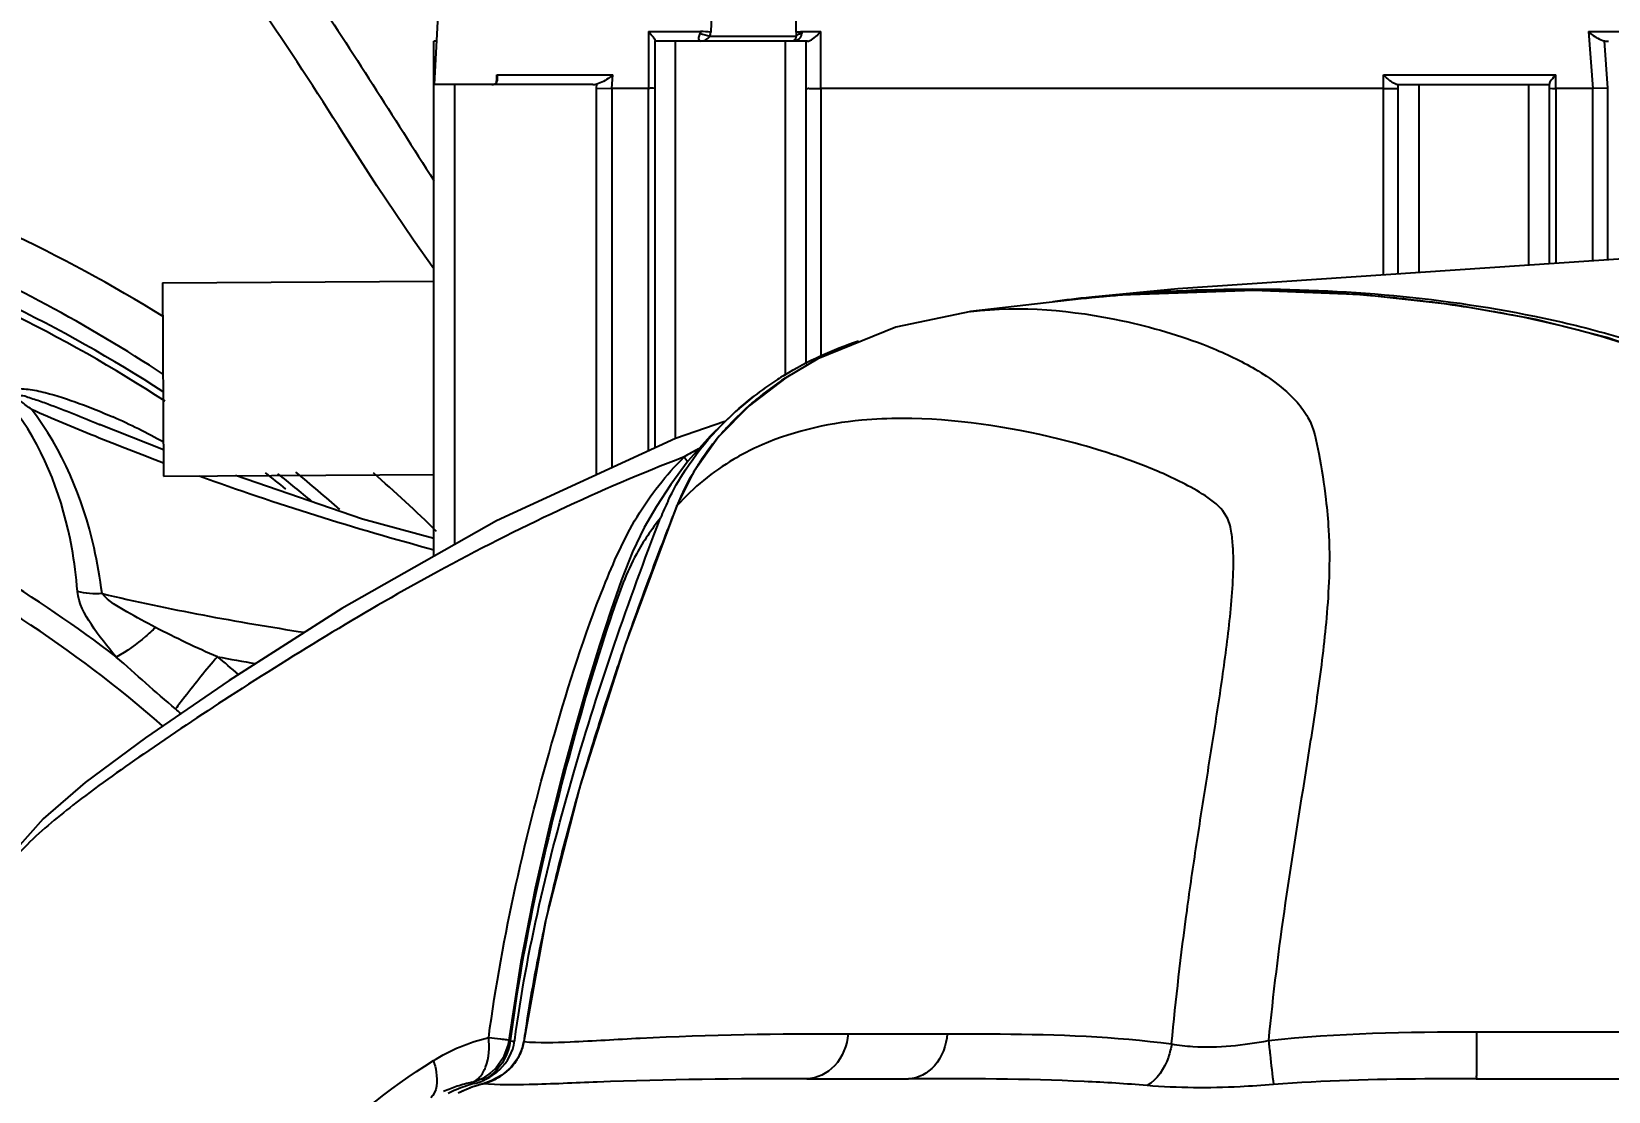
# Model space of a CAD drawing. Header units: millimetres. Extents: x 7426 to 8737, y 124 to 421.
# Drawn here: x 8496.82 to 8501.93, y 211.91 to 215.35 of the extents above; entities that cross this region are included whole.
import ezdxf

# ---------------------------------------------------------------- set-up
doc = ezdxf.new("R2010")
doc.units = ezdxf.units.MM
doc.layers.add('外形图', color=7, linetype='Continuous')
doc.layers.add('尺寸标注', color=7, linetype='Continuous')
doc.styles.add('微软雅黑', font='msyh.ttc')
doc.dimstyles.new('尺寸标注_1_30比例', dxfattribs={"dimtxt": 2.1, "dimasz": 1.7, "dimexe": 0.5, "dimexo": 0.4, "dimgap": 0.5, "dimtad": 1, "dimdec": 1, "dimlfac": 30, "dimdsep": 46, "dimtxsty": '微软雅黑', "dimcen": 0.09, "dimadec": 0, "dimazin": 0, "dimtp": 0.01, "dimtm": 0.01, "dimtfac": 1, "dimtdec": 1, "dimtofl": 0, "dimtmove": 0, "dimatfit": 3, "dimfxl": 1, "dimtolj": 1, "dimarcsym": 0})

# ---------------------------------------------------------------- blocks, each defined once
blk = doc.blocks.new('*D1305')
at = {"layer": 'Defpoints', "color": 0}
for p in [(8485.0037, 232.4237), (8436.1924, 220.4238), (8494.6243, 210.1207), (8494.6243, 210.1207), (8553.9577, 210.1207)]:
    blk.add_point(p, dxfattribs=at)
at = {"layer": '尺寸标注', "color": 0, "lineweight": -2, "ltscale": 10}
blk.add_arc((8494.6243, 210.1207), 24.2895, 4.01089, 165.98911, dxfattribs=at)
at = {"layer": '尺寸标注', "color": 0}
for points in [[(8470.7803, 216.0602), (8471.3345, 215.9424), (8470.7038, 214.3385)], [(8518.5712, 211.8097), (8519.1375, 211.8295), (8518.9139, 210.1207)]]:
    blk.add_solid(points, dxfattribs=at)
at = {"layer": '尺寸标注', "color": 0, "insert": (8503.4089, 234.4644), "char_height": 2.1, "attachment_point": 5, "rotation": 340.1577, "style": '微软雅黑'}
blk.add_mtext('\\A1;+\\A1;170%%d', dxfattribs=at)

msp = doc.modelspace()

# ---------------------------------------------------------------- linework, layer by layer
at = {"layer": '外形图', "linetype": 'Continuous'}
for p, q in [((8498.1834, 216.2908), (8498.125, 215.1773)), ((8498.1243, 213.6477), (8498.1243, 215.3173)), ((8498.1324, 215.3173), (8498.1243, 215.3173)), ((8498.8197, 215.3489), (8498.8196, 215.164)), ((8498.8197, 215.3489), (8498.9886, 215.3489)), ((8498.841, 213.9989), (8498.841, 215.3173)), ((8499.335, 215.3173), (8498.841, 215.3173)), ((8498.9077, 214.0295), (8498.9077, 215.3173)), ((8499.0197, 215.334), (8499.2984, 215.334)), ((8499.2643, 214.235), (8499.2643, 215.3173)), ((8499.2945, 215.323), (8499.2885, 215.3191)), ((8499.2964, 215.3256), (8499.2945, 215.323)), ((8499.2964, 215.3256), (8499.2963, 215.3254)), ((8499.2984, 215.334), (8499.2981, 215.3298)), ((8499.3166, 215.3489), (8499.3784, 215.3489)), ((8499.331, 214.2708), (8499.331, 215.3173)), ((8499.3784, 215.164), (8499.3784, 215.3489)), ((8501.8683, 215.3489), (8501.8814, 215.164)), ((8501.8683, 215.3489), (8502.0104, 215.3489)), ((8501.9304, 215.1657), (8501.9194, 215.3188)), ((8498.6396, 215.1773), (8498.1243, 215.1773)), ((8498.191, 215.1773), (8498.191, 213.6855)), ((8498.3271, 215.1846), (8498.3277, 215.1951)), ((8498.3277, 215.1951), (8498.3285, 215.2089)), ((8498.3285, 215.2089), (8498.7038, 215.2089)), ((8498.6516, 215.1657), (8498.6526, 215.1788)), ((8498.6516, 213.9118), (8498.6516, 215.1657)), ((8498.6516, 215.1657), (8498.7006, 215.164)), ((8498.7006, 215.164), (8498.7038, 215.2089)), ((8498.7006, 215.164), (8498.7006, 213.9343)), ((8498.8196, 215.164), (8498.7006, 215.164)), ((8498.8196, 214.9707), (8498.8196, 215.164)), ((8499.3784, 215.164), (8499.3784, 214.2963)), ((8501.2036, 215.164), (8499.3784, 215.164)), ((8501.2036, 214.5601), (8501.2036, 215.2089)), ((8501.2036, 215.2089), (8501.7624, 215.2089)), ((8501.247, 215.1773), (8501.741, 215.1773)), ((8501.251, 214.5633), (8501.251, 215.1773)), ((8501.3177, 215.1773), (8501.3177, 214.5678)), ((8501.6743, 214.5918), (8501.6743, 215.1773)), ((8501.741, 214.5963), (8501.741, 215.1773)), ((8501.7435, 215.1651), (8501.7509, 215.1645)), ((8501.7509, 215.1645), (8501.7624, 215.164)), ((8501.7624, 215.164), (8501.7624, 215.2089)), ((8501.7624, 215.164), (8501.7624, 214.9707)), ((8501.8814, 215.164), (8501.7624, 215.164)), ((8501.9304, 215.1657), (8501.8814, 215.164)), ((8501.8814, 214.6058), (8501.8814, 215.164)), ((8501.9304, 214.6091), (8501.9304, 215.1657)), ((8497.8321, 215.0149), (8497.8309, 215.0168)), ((8498.8196, 213.989), (8498.8196, 214.9707)), ((8501.7624, 214.9707), (8501.7624, 214.5978)), ((8497.2444, 214.5346), (8498.1243, 214.5392)), ((8497.2444, 214.5346), (8497.2477, 213.9079)), ((8500.2227, 214.4821), (8499.8643, 214.4408)), ((8500.3522, 214.4941), (8500.2222, 214.482)), ((8500.2227, 214.4821), (8500.2222, 214.482)), ((8499.865, 214.4409), (8499.6215, 214.3905)), ((8499.8643, 214.4408), (8499.865, 214.4409)), ((8499.2648, 214.2265), (8499.146, 214.1359)), ((8499.2647, 214.2265), (8499.2629, 214.2253)), ((8499.2649, 214.2266), (8499.2647, 214.2264)), ((8497.2472, 213.9928), (8497.0401, 214.0753)), ((8497.0401, 214.0753), (8497.0406, 214.0751)), ((8499.1687, 214.0002), (8499.1638, 213.998)), ((8497.2477, 213.9079), (8498.1243, 213.9125)), ((8498.9121, 213.8115), (8498.9121, 213.8128)), ((8499.4674, 212.0998), (8499.7886, 212.0996)), ((8501.505, 212.1061), (8502.6974, 212.1061)), ((8498.3671, 212.0784), (8498.3647, 212.0645)), ((8498.3715, 212.0768), (8498.3782, 212.0759)), ((8498.3782, 212.0759), (8498.3854, 212.0751)), ((8498.3854, 212.0751), (8498.386, 212.0791)), ((8498.4156, 212.0741), (8498.4154, 212.0744)), ((8499.3333, 211.954), (8499.6634, 211.954)), ((8501.504, 211.954), (8503.3431, 211.954)), ((8498.2825, 211.9372), (8498.2833, 211.9374))]:
    msp.add_line(p, q, dxfattribs=at)
for points in [[(8498.1243, 214.5793), (8498.0578, 214.672), (8497.9392, 214.8485), (8497.8309, 215.0168)], [(8505.7995, 214.6863), (8505.1881, 214.684), (8503.5481, 214.6642), (8501.997, 214.6136), (8500.536, 214.515), (8500.257, 214.4877)], [(8502.9222, 212.1064), (8502.8869, 212.4397), (8502.8523, 212.7498), (8502.8183, 213.0266), (8502.7824, 213.2756), (8502.7414, 213.5008), (8502.6904, 213.7035), (8502.6229, 213.8797), (8502.5349, 214.0206), (8502.4234, 214.1292), (8502.2899, 214.2137), (8502.1288, 214.2877), (8501.9278, 214.3566), (8501.6979, 214.4149), (8501.4384, 214.4613), (8501.1377, 214.4948), (8500.7831, 214.5097), (8500.3522, 214.4941)], [(8499.6215, 214.3905), (8499.3687, 214.2879), (8499.2647, 214.2264)], [(8499.1613, 214.1664), (8499.1012, 214.1164), (8499.0194, 214.0375)], [(8499.146, 214.1359), (8499.0471, 214.0346), (8498.9658, 213.9209), (8498.9121, 213.8128)], [(8499.0679, 214.0843), (8498.9078, 214.0295), (8498.3267, 213.7624), (8497.8256, 213.4783), (8497.4601, 213.2452), (8497.1893, 213.0595), (8496.9936, 212.9139), (8496.8569, 212.7966), (8496.7727, 212.7018), (8496.7286, 212.6136), (8496.7225, 212.5824)], [(8499.0194, 214.0375), (8498.949, 213.9569), (8498.892, 213.8808), (8498.8455, 213.8095)], [(8498.1243, 213.7052), (8497.8924, 213.7681), (8497.4809, 213.9091)], [(8498.8455, 213.8095), (8498.8061, 213.7405), (8498.7682, 213.6626), (8498.7323, 213.5712), (8498.6975, 213.4714), (8498.6612, 213.3595), (8498.6236, 213.2367), (8498.5842, 213.1001), (8498.5425, 212.9467), (8498.4987, 212.7723), (8498.4528, 212.5707), (8498.4062, 212.3327), (8498.3672, 212.0784)], [(8498.9121, 213.8128), (8498.7427, 213.3581), (8498.5982, 212.9046), (8498.4869, 212.4702), (8498.4154, 212.0744)], [(8498.4154, 212.0744), (8498.4116, 212.0556), (8498.3964, 212.0201), (8498.3734, 211.9898), (8498.3442, 211.9652), (8498.3096, 211.9465), (8498.2833, 211.9374)], [(8498.3647, 212.0645), (8498.349, 212.0217), (8498.3255, 211.9887), (8498.3098, 211.9739)], [(8498.2833, 211.9374), (8498.2473, 211.926), (8498.2028, 211.907)]]:
    msp.add_lwpolyline(points, dxfattribs=at)
at = {"layer": '外形图'}
msp.add_circle((8494.6063, 210.1207), 9.7901, dxfattribs=at)
msp.add_arc((8494.6243, 210.1207), 59.3333, 190, 44.357129, dxfattribs=at)
at = {"layer": '外形图', "linetype": 'Continuous'}
for centre, radius, start, end in [((8554.2119, 212.7602), 55.251, 176.33806, 177.31633), ((8447.457, 215.247), 51.8414, 0.11075, 1.15183), ((8498.9415, 214.1484), 1.2014, 86.1831, 87.7571), ((8498.9481, 215.3507), 0.0735, 346.8422, 357.2327), ((8499.2838, 215.3329), 0.0146, 329.7017, 333.8858), ((8500.7393, 215.3521), 1.4409, 180.197, 180.721), ((8499.3735, 215.3507), 0.0569, 181.8403, 188.5057), ((8501.9325, 215.376), 0.0587, 257.0752, 270.0318), ((8498.6397, 215.2357), 0.0584, 269.9695, 282.7466), ((8494.6513, 210.2446), 4.9201, 58.1644, 71.7681), ((8494.6243, 210.1207), 4.8333, 57.1425, 71.1757), ((8494.6243, 210.1207), 4.8106, 56.888, 71.0445), ((8500.7454, 209.5227), 4.9869, 90.1518, 94.0292), ((8500.7467, 209.457), 5.0527, 88.9341, 90.1643), ((8500.7491, 209.566), 4.9436, 86.2911, 88.9387), ((8500.7588, 209.7198), 4.7895, 85.1823, 86.287), ((8500.7585, 209.6564), 4.8573, 96.7066, 97.4203), ((8500.7585, 209.6559), 4.8578, 96.3405, 96.7063), ((8500.7602, 209.6403), 4.8735, 95.9274, 96.3405), ((8500.737, 209.647), 4.8624, 95.6638, 96.072), ((8500.7384, 209.633), 4.8764, 94.7612, 95.6635), ((8500.7401, 209.6128), 4.8967, 94.041, 94.7613), ((8500.7824, 209.9787), 4.5295, 82.0616, 85.2056), ((8500.8394, 210.3942), 4.1102, 79.9815, 82.0487), ((8500.8862, 210.6616), 3.8387, 78.8017, 79.975), ((8500.967, 211.0621), 3.4302, 76.223, 78.8264), ((8501.0355, 211.3486), 3.1356, 75.5425, 76.1927), ((8499.8236, 213.3153), 1.0784, 122.8749, 127.8899), ((8499.8343, 213.3571), 1.0393, 123.3482, 129.7802), ((8499.8368, 213.2954), 1.1022, 121.5162, 122.8899), ((8499.7968, 213.4013), 0.9813, 130.8328, 136.9282), ((8499.8153, 213.3808), 1.009, 130.2763, 130.8698), ((8499.8167, 213.3792), 1.0111, 129.8148, 130.2763), ((8500.4444, 222.454), 9.0843, 246.48185, 247.89095), ((8496.2699, 212.2655), 2.0061, 60.8481, 66.0897), ((8500.4637, 222.5004), 9.1346, 247.88815, 249.38479), ((8499.7318, 213.4593), 0.8942, 139.5231, 145.9369), ((8499.7631, 213.4336), 0.9347, 136.9663, 139.5696), ((8499.6988, 212.6894), 1.4907, 118.7382, 120.8152), ((8498.5786, 213.7027), 0.4454, 34.1762, 36.8302), ((8499.6844, 213.4923), 0.8364, 145.9857, 148.7746), ((8500.662, 223.0723), 9.7398, 250.20163, 254.89817), ((8494.6243, 210.1207), 4.8106, 51.1242, 52.1198), ((8494.6243, 210.1207), 4.8333, 50.0446, 51.7243), ((8494.303, 209.8157), 5.3133, 48.5603, 50.5806), ((8494.3286, 209.8247), 5.4508, 45.7371, 48.668), ((8494.6243, 210.1207), 4.0428, 52.3403, 66.212), ((8509.5028, 209.5978), 11.3982, 158.30387, 159.06583), ((8499.5912, 213.488), 0.7852, 154.3789, 158.8108), ((8494.6243, 210.1207), 3.9655, 48.6562, 65.2235), ((8508.8326, 209.8527), 10.6812, 159.0584, 160.60812), ((8508.0771, 210.1194), 9.8799, 160.61216, 161.61274), ((8494.2944, 209.5087), 4.9318, 49.6045, 50.6411), ((8499.125, 222.45), 9.2856, 259.43197, 260.21151), ((8507.2505, 210.3927), 9.0093, 161.60438, 163.31331), ((8494.5011, 209.8712), 4.3042, 49.374, 49.6736), ((8506.3432, 210.6651), 8.062, 163.31558, 164.51032), ((8505.2863, 210.956), 6.9658, 164.49472, 166.63494), ((8504.4564, 211.1547), 6.1124, 166.64922, 167.98911), ((8502.5247, 211.5154), 4.1469, 171.7354, 172.2572), ((8498.6779, 215.1228), 3.0586, 262.9358, 263.6649), ((8498.2674, 212.0963), 0.15, 332.6217, 341.523), ((8498.2755, 212.0934), 0.1414, 341.5844, 350.5753), ((8498.2742, 212.0936), 0.1427, 350.5913, 352.1471), ((8498.2484, 212.1097), 0.1734, 312.9998, 318.9962), ((8498.2558, 212.1034), 0.1636, 318.9658, 326.5245), ((8498.2632, 212.0983), 0.1547, 326.5827, 332.6609), ((8498.3525, 211.4573), 0.4962, 102.2062, 107.9107), ((8498.2054, 212.1023), 0.1655, 284.7644, 295.7032), ((8498.2038, 212.1295), 0.1983, 284.9201, 292.6258), ((8498.2186, 212.0084), 0.073, 314.6038, 318.4225), ((8498.2053, 212.1025), 0.1657, 295.6855, 297.8289), ((8498.206, 212.1252), 0.1934, 292.5371, 303.6162), ((8498.229, 212.1387), 0.2085, 284.8602, 294.8263), ((8498.2064, 212.1004), 0.1634, 297.8456, 309.2659), ((8498.2321, 212.1316), 0.2008, 294.8913, 300.5845), ((8498.2364, 212.1244), 0.1924, 300.5645, 306.5355), ((8498.2426, 212.116), 0.182, 306.5577, 313.0032), ((8498.3453, 211.4794), 0.4729, 107.9086, 113.6594), ((8498.3622, 211.5222), 0.4292, 112.6826, 116.5925), ((8498.3705, 211.5016), 0.4514, 104.8405, 112.6507), ((8498.3918, 211.527), 0.4243, 113.9813, 115.7409), ((8498.4, 211.5077), 0.4452, 105.2956, 113.9321)]:
    msp.add_arc(centre, radius, start, end, dxfattribs=at)
for points, knots in [([(8495.9851, 216.8085), (8496.2318, 216.7553), (8496.7184, 216.5893), (8497.2903, 216.0875), (8497.7328, 215.4911), (8497.9913, 215.0729), (8498.1242, 214.8655)], [0, 0, 0, 0, 0.253975, 0.505438, 0.752098, 1, 1, 1, 1]), ([(8497.8309, 215.0168), (8497.6545, 215.295), (8497.3858, 215.7067), (8496.9418, 216.1846), (8496.4053, 216.5595), (8495.5736, 216.7424), (8494.9079, 216.7443), (8494.5667, 216.7438)], [0, 0, 0, 0, 0.250067, 0.371546, 0.493217, 0.741015, 1, 1, 1, 1]), ([(8498.8197, 215.3489), (8498.8252, 215.3434), (8498.8326, 215.3342), (8498.841, 215.3235), (8498.841, 215.3188)], [0, 0, 0, 0, 0.624251, 1, 1, 1, 1]), ([(8498.989, 215.3173), (8498.9879, 215.3173), (8498.9792, 215.322), (8498.9841, 215.3349), (8498.987, 215.3423)], [0, 0, 0, 0, 0.114106, 1, 1, 1, 1]), ([(8498.9886, 215.3489), (8498.9885, 215.3478), (8498.9881, 215.3456), (8498.9874, 215.3434), (8498.987, 215.3423)], [0, 0, 0, 0, 0.496388, 1, 1, 1, 1]), ([(8499.298, 215.3298), (8499.2979, 215.3292), (8499.2976, 215.3281), (8499.2971, 215.327), (8499.2969, 215.3265)], [0, 0, 0, 0, 0.50444, 1, 1, 1, 1]), ([(8499.2983, 215.3472), (8499.2996, 215.3485), (8499.3068, 215.3477), (8499.3123, 215.3488), (8499.3166, 215.3489)], [0, 0, 0, 0, 0.299262, 1, 1, 1, 1]), ([(8499.3172, 215.3423), (8499.3147, 215.342), (8499.3085, 215.3406), (8499.2992, 215.3384), (8499.2984, 215.334)], [0, 0, 0, 0, 0.358426, 1, 1, 1, 1]), ([(8499.335, 215.3173), (8499.3362, 215.3173), (8499.3389, 215.3179), (8499.3414, 215.319), (8499.3428, 215.3196)], [0, 0, 0, 0, 0.436843, 1, 1, 1, 1]), ([(8501.8683, 215.3489), (8501.8716, 215.3457), (8501.8864, 215.3326), (8501.9045, 215.3223), (8501.9194, 215.3188)], [0, 0, 0, 0, 0.230122, 1, 1, 1, 1]), ([(8498.3122, 215.1773), (8498.3173, 215.1773), (8498.3275, 215.1808), (8498.3305, 215.1907), (8498.3308, 215.195)], [0, 0, 0, 0, 0.539292, 1, 1, 1, 1]), ([(8498.7038, 215.2089), (8498.7005, 215.2057), (8498.6856, 215.1926), (8498.6675, 215.1822), (8498.6526, 215.1788)], [0, 0, 0, 0, 0.229566, 1, 1, 1, 1]), ([(8498.841, 215.1657), (8498.841, 215.1639), (8498.8295, 215.1662), (8498.8248, 215.1642), (8498.8196, 215.164)], [0, 0, 0, 0, 0.263373, 1, 1, 1, 1]), ([(8499.331, 215.1649), (8499.331, 215.1635), (8499.3393, 215.1657), (8499.3469, 215.1633), (8499.3626, 215.1641), (8499.3729, 215.1639), (8499.3784, 215.164)], [0, 0, 0, 0, 0.087165, 0.325722, 0.657034, 1, 1, 1, 1]), ([(8501.241, 215.1789), (8501.2376, 215.1803), (8501.2237, 215.1885), (8501.2119, 215.1997), (8501.2036, 215.2089)], [0, 0, 0, 0, 0.225947, 1, 1, 1, 1]), ([(8501.2036, 215.164), (8501.2081, 215.1639), (8501.2233, 215.1639), (8501.2385, 215.1637), (8501.2492, 215.1646)], [0, 0, 0, 0, 0.296277, 1, 1, 1, 1]), ([(8501.247, 215.1773), (8501.2461, 215.1773), (8501.244, 215.1777), (8501.2421, 215.1784), (8501.241, 215.1789)], [0, 0, 0, 0, 0.442112, 1, 1, 1, 1]), ([(8501.7624, 215.2089), (8501.7568, 215.2035), (8501.7493, 215.1942), (8501.741, 215.1834), (8501.741, 215.1788)], [0, 0, 0, 0, 0.625167, 1, 1, 1, 1]), ([(8497.2477, 214.2369), (8497.0018, 214.3988), (8496.6522, 214.5863), (8496.2845, 214.7272), (8496.1908, 214.7597)], [0, 0, 0, 0, 0.747974, 1, 1, 1, 1]), ([(8500.257, 214.4877), (8500.4196, 214.5046), (8500.7466, 214.522), (8501.2379, 214.5012), (8501.6448, 214.442), (8501.9659, 214.3623), (8502.2038, 214.2788), (8502.4402, 214.1638), (8502.6408, 213.9588), (8502.7431, 213.6739), (8502.8271, 213.2653), (8502.8911, 212.7391), (8502.936, 212.3174), (8502.9582, 212.1061)], [0, 0, 0, 0, 0.111599, 0.223172, 0.335202, 0.391678, 0.448771, 0.50722, 0.569768, 0.638741, 0.71033, 0.854974, 1, 1, 1, 1]), ([(8499.865, 214.4409), (8500.0278, 214.4611), (8500.2934, 214.4366), (8500.5953, 214.3493), (8500.7582, 214.274), (8500.8549, 214.2121), (8500.9167, 214.1582), (8500.973, 214.0825), (8500.9966, 213.9709), (8501.0154, 213.8493), (8501.0278, 213.7154), (8501.0284, 213.5872), (8501.0166, 213.4107), (8500.9911, 213.2083), (8500.9434, 212.9007), (8500.8823, 212.526), (8500.8443, 212.2266), (8500.8302, 212.0775)], [0, 0, 0, 0, 0.152531, 0.242269, 0.291795, 0.318666, 0.348758, 0.367603, 0.405293, 0.452226, 0.48279, 0.530088, 0.571289, 0.647154, 0.719576, 0.860726, 1, 1, 1, 1]), ([(8502.9057, 212.1061), (8502.8927, 212.23), (8502.8665, 212.4778), (8502.8251, 212.849), (8502.7773, 213.2187), (8502.725, 213.524), (8502.6597, 213.7603), (8502.5912, 213.9249), (8502.4924, 214.0649), (8502.3673, 214.1669), (8502.2329, 214.2405), (8502.0521, 214.3179), (8501.912, 214.3607), (8501.8184, 214.3849)], [0, 0, 0, 0, 0.134785, 0.269536, 0.404128, 0.538145, 0.604164, 0.668995, 0.730143, 0.787329, 0.842001, 0.895447, 1, 1, 1, 1]), ([(8496.7744, 214.1088), (8496.7645, 214.1224), (8496.7515, 214.1414), (8496.741, 214.1733), (8496.7586, 214.1912), (8496.7828, 214.1915), (8496.8182, 214.189), (8496.8833, 214.1744), (8496.9751, 214.1447), (8497.0472, 214.1153), (8497.083, 214.0994)], [0, 0, 0, 0, 0.117001, 0.166499, 0.210662, 0.266865, 0.328937, 0.459214, 0.727646, 1, 1, 1, 1]), ([(8496.8194, 214.1243), (8496.8135, 214.1284), (8496.8012, 214.1367), (8496.7879, 214.1487), (8496.7604, 214.1655), (8496.79, 214.1711), (8496.8069, 214.1636), (8496.8366, 214.1548), (8496.8858, 214.1369), (8496.9565, 214.1097), (8497.0123, 214.0869), (8497.0401, 214.0753)], [0, 0, 0, 0, 0.061359, 0.119813, 0.182208, 0.227938, 0.293271, 0.35695, 0.485844, 0.743123, 1, 1, 1, 1]), ([(8498.8832, 213.8276), (8498.8998, 213.8624), (8498.9726, 213.9903), (8499.0759, 214.0998), (8499.1613, 214.1663)], [0, 0, 0, 0, 0.262711, 1, 1, 1, 1]), ([(8496.9681, 213.534), (8496.9642, 213.5817), (8496.939, 213.783), (8496.866, 213.983), (8496.7744, 214.1088)], [0, 0, 0, 0, 0.235108, 1, 1, 1, 1]), ([(8497.0482, 213.5267), (8497.0418, 213.5766), (8497.0056, 213.7877), (8496.9194, 213.9941), (8496.8194, 214.1243)], [0, 0, 0, 0, 0.234481, 1, 1, 1, 1]), ([(8499.6419, 214.0944), (8499.5985, 214.0945), (8499.4372, 214.0882), (8499.2757, 214.0502), (8499.1687, 214.0002)], [0, 0, 0, 0, 0.268801, 1, 1, 1, 1]), ([(8500.5162, 212.0665), (8500.5297, 212.2112), (8500.5546, 212.4269), (8500.5966, 212.7126), (8500.6298, 212.9247), (8500.6634, 213.1357), (8500.6894, 213.3111), (8500.7062, 213.4512), (8500.7151, 213.5556), (8500.7178, 213.6425), (8500.7128, 213.71), (8500.6992, 213.8006), (8500.5784, 213.8754), (8500.4382, 213.9393), (8500.2932, 213.9897), (8500.0334, 214.0614), (8499.8131, 214.0943), (8499.6419, 214.0944)], [0, 0, 0, 0, 0.153236, 0.229042, 0.30453, 0.37971, 0.454439, 0.491597, 0.528568, 0.564978, 0.582915, 0.600376, 0.659159, 0.715015, 0.768362, 0.819423, 1, 1, 1, 1]), ([(8499.1638, 213.998), (8499.1409, 213.9871), (8499.0483, 213.9381), (8498.9654, 213.8705), (8498.9121, 213.8115)], [0, 0, 0, 0, 0.241757, 1, 1, 1, 1]), ([(8498.9351, 213.9696), (8498.6607, 213.864), (8498.1564, 213.625), (8497.5852, 213.2769), (8497.1961, 213.0181), (8496.97, 212.8569), (8496.8127, 212.7267), (8496.7335, 212.6352), (8496.7242, 212.5927)], [0, 0, 0, 0, 0.335785, 0.635126, 0.762781, 0.870219, 0.950241, 1, 1, 1, 1]), ([(8498.3017, 212.0874), (8498.3461, 212.4195), (8498.4597, 212.9124), (8498.6376, 213.4721), (8498.773, 213.7792), (8498.8766, 213.9119), (8498.9351, 213.9696)], [0, 0, 0, 0, 0.50057, 0.752085, 0.877257, 1, 1, 1, 1]), ([(8498.859, 213.7717), (8498.8298, 213.735), (8498.7641, 213.6399), (8498.673, 213.3849), (8498.5641, 213.0204), (8498.4497, 212.5569), (8498.3923, 212.2391), (8498.3715, 212.0768)], [0, 0, 0, 0, 0.079199, 0.193816, 0.454898, 0.723305, 1, 1, 1, 1]), ([(8498.386, 212.0791), (8498.4257, 212.3725), (8498.5624, 212.9458), (8498.7541, 213.5008), (8498.8591, 213.7719)], [0, 0, 0, 0, 0.50458, 1, 1, 1, 1]), ([(8497.0943, 213.3211), (8497.0652, 213.3545), (8497.0148, 213.4191), (8496.9713, 213.4953), (8496.9681, 213.534)], [0, 0, 0, 0, 0.532465, 1, 1, 1, 1]), ([(8497.2212, 213.417), (8497.1899, 213.4331), (8497.1312, 213.4668), (8497.0696, 213.5013), (8497.0482, 213.5267)], [0, 0, 0, 0, 0.514479, 1, 1, 1, 1]), ([(8497.2212, 213.417), (8497.2107, 213.4068), (8497.1713, 213.3713), (8497.1287, 213.3386), (8497.0943, 213.3211)], [0, 0, 0, 0, 0.274685, 1, 1, 1, 1]), ([(8497.422, 213.3219), (8497.3856, 213.2795), (8497.3401, 213.2232), (8497.2962, 213.1657), (8497.2865, 213.1526)], [0, 0, 0, 0, 0.774262, 1, 1, 1, 1]), ([(8498.4156, 212.0741), (8498.4655, 212.07), (8498.5917, 212.0736), (8498.9415, 212.0962), (8499.2425, 212.1), (8499.4674, 212.0998)], [0, 0, 0, 0, 0.142772, 0.358758, 1, 1, 1, 1]), ([(8499.4675, 212.0998), (8499.4636, 212.0622), (8499.4374, 211.9906), (8499.3662, 211.954), (8499.3333, 211.954)], [0, 0, 0, 0, 0.534662, 1, 1, 1, 1]), ([(8499.7886, 212.0996), (8499.785, 212.0624), (8499.7624, 211.9928), (8499.6944, 211.954), (8499.6634, 211.954)], [0, 0, 0, 0, 0.545954, 1, 1, 1, 1]), ([(8499.7886, 212.0996), (8499.8456, 212.0996), (8500.0883, 212.0993), (8500.332, 212.0913), (8500.5161, 212.0665)], [0, 0, 0, 0, 0.234813, 1, 1, 1, 1]), ([(8501.505, 212.1061), (8501.505, 212.087), (8501.5048, 212.0511), (8501.505, 212.008), (8501.5042, 211.9806), (8501.5051, 211.9656), (8501.5031, 211.9596), (8501.5049, 211.954), (8501.504, 211.954)], [0, 0, 0, 0, 0.376036, 0.712175, 0.839332, 0.930631, 0.9833, 1, 1, 1, 1]), ([(8498.313, 211.9641), (8498.3218, 211.9699), (8498.357, 211.9977), (8498.3808, 212.0411), (8498.3854, 212.0751)], [0, 0, 0, 0, 0.234243, 1, 1, 1, 1]), ([(8498.3404, 212.0829), (8498.3439, 212.0825), (8498.3532, 212.0816), (8498.3626, 212.0803), (8498.3686, 212.0804)], [0, 0, 0, 0, 0.373524, 1, 1, 1, 1]), ([(8498.3671, 212.0784), (8498.3671, 212.0779), (8498.3687, 212.0764), (8498.3703, 212.0767), (8498.3715, 212.0768)], [0, 0, 0, 0, 0.3207, 1, 1, 1, 1]), ([(8500.5162, 212.0665), (8500.5139, 212.052), (8500.5014, 212.001), (8500.4701, 211.9501), (8500.4364, 211.9317)], [0, 0, 0, 0, 0.276927, 1, 1, 1, 1]), ([(8500.5162, 212.0665), (8500.5391, 212.0627), (8500.6437, 212.0502), (8500.7496, 212.0631), (8500.8302, 212.0775)], [0, 0, 0, 0, 0.220999, 1, 1, 1, 1]), ([(8500.8302, 212.0775), (8500.8319, 212.0623), (8500.8372, 212.0148), (8500.8425, 211.9672), (8500.8463, 211.9349)], [0, 0, 0, 0, 0.320145, 1, 1, 1, 1]), ([(8497.1324, 210.1207), (8497.1324, 210.5128), (8497.279, 211.2787), (8497.8297, 211.8284), (8498.1224, 212.0125)], [0, 0, 0, 0, 0.5314, 1, 1, 1, 1]), ([(8498.1224, 212.0125), (8498.1264, 212.0005), (8498.1367, 211.9618), (8498.1347, 211.9118), (8498.1143, 211.8919)], [0, 0, 0, 0, 0.308862, 1, 1, 1, 1]), ([(8498.2549, 211.9379), (8498.2529, 211.9383), (8498.25, 211.9386), (8498.2475, 211.9412), (8498.2476, 211.9422)], [0, 0, 0, 0, 0.650793, 1, 1, 1, 1]), ([(8499.3333, 211.954), (8499.1068, 211.954), (8498.8064, 211.951), (8498.4566, 211.934), (8498.3325, 211.9333), (8498.2825, 211.9372)], [0, 0, 0, 0, 0.646404, 0.856935, 1, 1, 1, 1]), ([(8500.4364, 211.9317), (8500.3687, 211.9375), (8500.1112, 211.9536), (8499.8532, 211.954), (8499.6633, 211.954)], [0, 0, 0, 0, 0.263785, 1, 1, 1, 1]), ([(8501.5039, 211.954), (8501.4483, 211.954), (8501.2291, 211.9531), (8501.0096, 211.9477), (8500.8463, 211.9349)], [0, 0, 0, 0, 0.253126, 1, 1, 1, 1]), ([(8500.8463, 211.9349), (8500.8102, 211.9321), (8500.6739, 211.9224), (8500.5366, 211.9232), (8500.4364, 211.9317)], [0, 0, 0, 0, 0.264933, 1, 1, 1, 1])]:
    msp.add_open_spline(points, degree=3, knots=knots, dxfattribs=at)
for points in [[(8498.987, 215.3423), (8498.9981, 215.3404), (8499.009, 215.3375), (8499.0197, 215.334)], [(8498.989, 215.3173), (8499.0006, 215.3173), (8499.013, 215.3245), (8499.0197, 215.334)], [(8499.2918, 215.3185), (8499.2954, 215.3192), (8499.299, 215.3203), (8499.3024, 215.3217)], [(8499.3024, 215.3217), (8499.3101, 215.325), (8499.3184, 215.334), (8499.3172, 215.3423)], [(8499.3428, 215.3196), (8499.3567, 215.3262), (8499.3683, 215.3373), (8499.3784, 215.3489)], [(8498.3308, 215.195), (8498.3311, 215.1997), (8498.3301, 215.2045), (8498.3285, 215.2089)], [(8499.2606, 214.2351), (8499.3357, 214.2811), (8499.4167, 214.3183), (8499.5003, 214.3457)], [(8498.9691, 213.9259), (8498.947, 213.8895), (8498.9277, 213.8512), (8498.9121, 213.8115)], [(8497.0482, 213.5267), (8497.0215, 213.5246), (8496.9939, 213.5267), (8496.9681, 213.534)], [(8497.0482, 213.5267), (8497.265, 213.4754), (8497.4845, 213.4349), (8497.7047, 213.4011)], [(8497.422, 213.3219), (8497.3537, 213.3506), (8497.2869, 213.3829), (8497.2212, 213.417)], [(8497.2865, 213.1526), (8497.2216, 213.2077), (8497.1578, 213.2642), (8497.0943, 213.3211)], [(8498.4778, 212.4267), (8498.4556, 212.3223), (8498.4362, 212.2171), (8498.4209, 212.1115)], [(8500.8302, 212.0775), (8501.0539, 212.1025), (8501.2798, 212.1061), (8501.505, 212.1061)], [(8498.1224, 212.0125), (8498.1772, 212.047), (8498.2387, 212.0723), (8498.3017, 212.0874)], [(8498.2918, 211.9918), (8498.3032, 212.0217), (8498.3049, 212.0556), (8498.3017, 212.0874)], [(8498.3715, 212.0768), (8498.3668, 212.0367), (8498.3454, 211.9963), (8498.3149, 211.9699)], [(8498.2476, 211.9422), (8498.2559, 211.9451), (8498.2636, 211.9503), (8498.2699, 211.9564)], [(8498.2732, 211.96), (8498.2814, 211.9692), (8498.2874, 211.9803), (8498.2918, 211.9918)], [(8498.3149, 211.9699), (8498.3044, 211.9607), (8498.2926, 211.9527), (8498.2801, 211.9465)]]:
    msp.add_open_spline(points, degree=3, dxfattribs=at)

# ---------------------------------------------------------------- dimensions: what is measured, and where the dimension line sits
at = {"layer": '尺寸标注', "ltscale": 10}
dim = msp.add_angular_dim_2l(base=(8485.0037, 232.4237), line1=((8494.6243, 210.1207), (8553.9577, 210.1207)), line2=((8494.6243, 210.1207), (8436.1924, 220.4238)), text='\\A1;+<>', dimstyle='尺寸标注_1_30比例', dxfattribs=at)
dim.commit()
dim.dimension.update_dxf_attribs({"geometry": '*D1305', "text_midpoint": (8502.869, 232.9681), "dimtype": 162})

doc.saveas('drawing.dxf')
